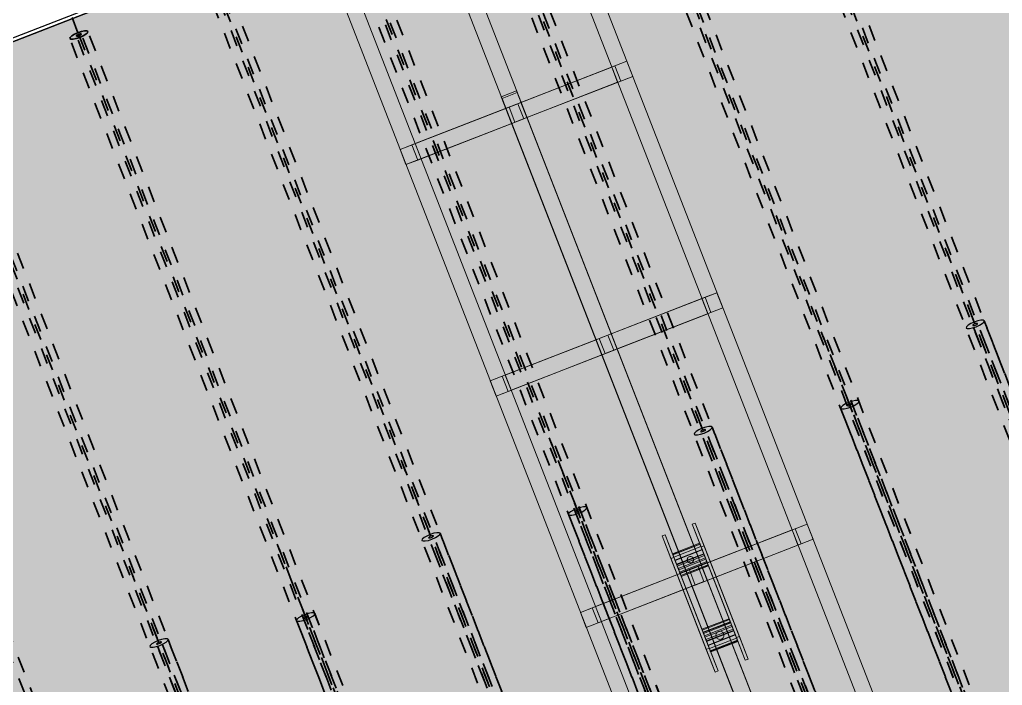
# Model space of a CAD drawing. Header units: metres. Extents: x 2688466 to 2688595, y 1221626 to 1221756.
# Drawn here: x 2688515.52 to 2688521.58, y 1221718.25 to 1221722.35 of the extents above; entities that cross this region are included whole.
import ezdxf

# ---------------------------------------------------------------- set-up
doc = ezdxf.new("R2010")
doc.units = ezdxf.units.M
doc.linetypes.add('AUSGEZOGEN', pattern=[0])
doc.linetypes.add('VERDECKT2_S2', pattern=[0.15, 0.1, -0.05])
for name, color, linetype, lineweight in [('Beton Ansicht', 7, 'AUSGEZOGEN', 35), ('Schnittbeschriftung', 7, 'AUSGEZOGEN', 50), ('Standard', 7, 'AUSGEZOGEN', 13), ('Text Decke', 7, 'AUSGEZOGEN', 25)]:
    doc.layers.add(name, color=color, linetype=linetype, lineweight=lineweight)

# ---------------------------------------------------------------- blocks, each defined once
blk = doc.blocks.new('Kran parametrisch_$F1')
at = {"layer": 'Standard', "color": 1, "linetype": 'AUSGEZOGEN', "lineweight": 18, "transparency": 33554687}
for points in [[(-0.75, -1), (-0.65, -1), (-0.65, 50), (-0.75, 50)], [(-0.65, -1), (-0.75, -1), (-0.75, 50), (-0.65, 50)], [(-0.75, -1), (-0.75, 50), (-0.75, 50), (-0.75, -1)], [(-0.65, 50), (-0.65, -1), (-0.65, -1), (-0.65, 50)], [(-0.05, -1), (0.05, -1), (0.05, 50), (-0.05, 50)], [(0.05, -1), (-0.05, -1), (-0.05, 50), (0.05, 50)], [(-0.05, -1), (-0.05, 50), (-0.05, 50), (-0.05, -1)], [(-0.05, -1), (0.05, -1), (0.05, 50), (-0.05, 50)], [(0.05, -1), (-0.05, -1), (-0.05, 50), (0.05, 50)], [(-0.05, -1), (-0.05, 50), (-0.05, 50), (-0.05, -1)], [(0.05, 50), (0.05, -1), (0.05, -1), (0.05, 50)], [(0.05, 50), (0.05, -1), (0.05, -1), (0.05, 50)], [(0.65, -1), (0.75, -1), (0.75, 50), (0.65, 50)], [(0.75, -1), (0.65, -1), (0.65, 50), (0.75, 50)], [(0.65, -1), (0.65, 50), (0.65, 50), (0.65, -1)], [(0.75, 50), (0.75, -1), (0.75, -1), (0.75, 50)], [(0.05, 33.3333), (-0.05, 33.3333), (-0.05, 33.3214), (0.05, 33.3214)], [(0.05, 0), (-0.05, 0), (-0.05, 33.3333), (0.05, 33.3333)], [(-0.05, 0), (-0.05, -0.0119), (-0.05, 33.3214), (-0.05, 33.3333)], [(-0.05, -0.0119), (0.05, -0.0119), (0.05, 33.3214), (-0.05, 33.3214)], [(0.05, -0.0119), (0.05, 0), (0.05, 33.3333), (0.05, 33.3214)], [(-0.75, 33.1562), (-0.6711, 33.1562), (-0.6711, 33.2562), (-0.75, 33.2562)], [(-0.05, 33.2562), (-0.05, 33.1562), (-0.75, 33.1562), (-0.75, 33.2562)], [(0.0289, 33.2562), (-0.05, 33.2562), (-0.75, 33.2562), (-0.6711, 33.2562)], [(0.0289, 33.1562), (0.0289, 33.2562), (-0.6711, 33.2562), (-0.6711, 33.1562)], [(-0.65, 33.1562), (0.65, 33.1562), (0.65, 33.2562), (-0.65, 33.2562)], [(0.65, 33.1562), (-0.65, 33.1562), (-0.65, 33.2562), (0.65, 33.2562)], [(-0.65, 33.2562), (0.65, 33.2562), (0.65, 33.2562), (-0.65, 33.2562)], [(-0.65, 33.1562), (-0.65, 33.2562), (-0.65, 33.2562), (-0.65, 33.1562)], [(0.0289, 33.1562), (-0.05, 33.1562), (-0.05, 33.2562), (0.0289, 33.2562)], [(0.05, 33.1562), (-0.0289, 33.1562), (-0.0289, 33.2562), (0.05, 33.2562)], [(0.6711, 33.2562), (0.75, 33.2562), (0.05, 33.2562), (-0.0289, 33.2562)], [(0.6711, 33.1562), (0.6711, 33.2562), (-0.0289, 33.2562), (-0.0289, 33.1562)], [(0.75, 33.2562), (0.75, 33.1562), (0.05, 33.1562), (0.05, 33.2562)], [(0.65, 33.2562), (0.65, 33.1562), (0.65, 33.1562), (0.65, 33.2562)], [(0.6711, 33.1562), (0.75, 33.1562), (0.75, 33.2562), (0.6711, 33.2562)], [(-0.05, 33.1562), (0.0289, 33.1562), (-0.6711, 33.1562), (-0.75, 33.1562)], [(0.65, 33.1562), (-0.65, 33.1562), (-0.65, 33.1562), (0.65, 33.1562)], [(0.75, 33.1562), (0.6711, 33.1562), (-0.0289, 33.1562), (0.05, 33.1562)], [(-0.75, 31.625), (-0.6711, 31.625), (-0.6711, 31.725), (-0.75, 31.725)], [(-0.05, 31.725), (-0.05, 31.625), (-0.75, 31.625), (-0.75, 31.725)], [(0.0289, 31.725), (-0.05, 31.725), (-0.75, 31.725), (-0.6711, 31.725)], [(0.0289, 31.625), (0.0289, 31.725), (-0.6711, 31.725), (-0.6711, 31.625)], [(-0.65, 31.625), (0.65, 31.625), (0.65, 31.725), (-0.65, 31.725)], [(0.65, 31.625), (-0.65, 31.625), (-0.65, 31.725), (0.65, 31.725)], [(-0.65, 31.725), (0.65, 31.725), (0.65, 31.725), (-0.65, 31.725)], [(-0.65, 31.625), (-0.65, 31.725), (-0.65, 31.725), (-0.65, 31.625)], [(0.0289, 31.625), (-0.05, 31.625), (-0.05, 31.725), (0.0289, 31.725)], [(0.05, 31.625), (-0.0289, 31.625), (-0.0289, 31.725), (0.05, 31.725)], [(0.6711, 31.725), (0.75, 31.725), (0.05, 31.725), (-0.0289, 31.725)], [(0.6711, 31.625), (0.6711, 31.725), (-0.0289, 31.725), (-0.0289, 31.625)], [(0.75, 31.725), (0.75, 31.625), (0.05, 31.625), (0.05, 31.725)], [(0.65, 31.725), (0.65, 31.625), (0.65, 31.625), (0.65, 31.725)], [(0.6711, 31.625), (0.75, 31.625), (0.75, 31.725), (0.6711, 31.725)], [(-0.05, 31.625), (0.0289, 31.625), (-0.6711, 31.625), (-0.75, 31.625)], [(0.65, 31.625), (-0.65, 31.625), (-0.65, 31.625), (0.65, 31.625)], [(0.75, 31.625), (0.6711, 31.625), (-0.0289, 31.625), (0.05, 31.625)], [(-0.09, 29.55), (-0.11, 29.55), (-0.11, 30.45), (-0.09, 30.45)], [(-0.09, 30.45), (-0.11, 30.45), (-0.11, 30.45), (-0.09, 30.45)], [(-0.09, 30.45), (-0.11, 30.45), (-0.11, 30.3), (-0.09, 30.3)], [(-0.11, 29.55), (-0.11, 29.55), (-0.11, 29.7), (-0.11, 30.3), (-0.11, 30.45), (-0.11, 30.45)], [(-0.09, 29.55), (-0.09, 30.45), (-0.09, 30.45), (-0.09, 30.3), (-0.09, 29.7), (-0.09, 29.55)], [(0.11, 29.55), (0.09, 29.55), (0.09, 30.45), (0.11, 30.45)], [(0.11, 30.45), (0.09, 30.45), (0.09, 30.45), (0.11, 30.45)], [(0.11, 30.45), (0.09, 30.45), (0.09, 30.3), (0.11, 30.3)], [(0.09, 29.55), (0.09, 29.55), (0.09, 29.7), (0.09, 30.3), (0.09, 30.45), (0.09, 30.45)], [(0.11, 29.55), (0.11, 30.45), (0.11, 30.45), (0.11, 30.3), (0.11, 29.7), (0.11, 29.55)], [(-0.09, 30.3), (-0.11, 30.3), (-0.11, 29.7), (-0.09, 29.7)], [(0.09, 30.325), (-0.09, 30.325), (-0.09, 30.3188), (0.09, 30.3188)], [(0.09, 30.3247), (-0.09, 30.3247), (-0.09, 30.325), (0.09, 30.325)], [(-0.09, 30.175), (-0.09, 30.1801), (-0.09, 30.195), (-0.09, 30.2033), (-0.09, 30.2271), (-0.09, 30.2548), (-0.09, 30.2819), (-0.09, 30.303), (-0.09, 30.3188), (-0.09, 30.325), (-0.09, 30.3247), (-0.09, 30.3177), (-0.09, 30.303), (-0.09, 30.2797), (-0.09, 30.2521), (-0.09, 30.2436), (-0.09, 30.2178), (-0.09, 30.197), (-0.09, 30.1812), (-0.09, 30.1751)], [(0.09, 30.3177), (-0.09, 30.3177), (-0.09, 30.3247), (0.09, 30.3247)], [(0.09, 30.3188), (-0.09, 30.3188), (-0.09, 30.303), (0.09, 30.303)], [(0.09, 30.303), (-0.09, 30.303), (-0.09, 30.3177), (0.09, 30.3177)], [(0.09, 30.303), (-0.09, 30.303), (-0.09, 30.2819), (0.09, 30.2819)], [(0.09, 30.2797), (-0.09, 30.2797), (-0.09, 30.303), (0.09, 30.303)], [(0.09, 30.175), (0.09, 30.1751), (0.09, 30.1812), (0.09, 30.197), (0.09, 30.2178), (0.09, 30.2436), (0.09, 30.2521), (0.09, 30.2797), (0.09, 30.303), (0.09, 30.3177), (0.09, 30.3247), (0.09, 30.325), (0.09, 30.3188), (0.09, 30.303), (0.09, 30.2819), (0.09, 30.2548), (0.09, 30.2271), (0.09, 30.2033), (0.09, 30.195), (0.09, 30.1801)], [(0.11, 30.3), (0.09, 30.3), (0.09, 29.7), (0.11, 29.7)], [(0.09, 30.2819), (-0.09, 30.2819), (-0.09, 30.2548), (0.09, 30.2548)], [(0.09, 30.2521), (-0.09, 30.2521), (-0.09, 30.2797), (0.09, 30.2797)], [(0.09, 30.2548), (-0.09, 30.2548), (-0.09, 30.2271), (0.09, 30.2271)], [(0.09, 30.2436), (-0.09, 30.2436), (-0.09, 30.2521), (0.09, 30.2521)], [(0.09, 30.2178), (-0.09, 30.2178), (-0.09, 30.2436), (0.09, 30.2436)], [(0.09, 30.2271), (-0.09, 30.2271), (-0.09, 30.2033), (0.09, 30.2033)], [(0.0035, 30.2697), (0, 30.27), (-0.0035, 30.2697), (-0.0068, 30.2688), (-0.01, 30.2673), (-0.0129, 30.2653), (-0.0153, 30.2629), (-0.0173, 30.26), (-0.0188, 30.2568), (-0.0197, 30.2535), (-0.02, 30.25), (-0.0197, 30.2465), (-0.0188, 30.2432), (-0.0173, 30.24), (-0.0153, 30.2371), (-0.0129, 30.2347), (-0.01, 30.2327), (-0.0068, 30.2312), (-0.0035, 30.2303), (0, 30.23), (0.0035, 30.2303), (0.0068, 30.2312), (0.01, 30.2327), (0.0129, 30.2347), (0.0153, 30.2371), (0.0173, 30.24), (0.0188, 30.2432), (0.0197, 30.2465), (0.02, 30.25), (0.0197, 30.2535), (0.0188, 30.2568), (0.0173, 30.26), (0.0153, 30.2629), (0.0129, 30.2653), (0.01, 30.2673), (0.0068, 30.2688)], [(0, 30.27), (0.0035, 30.2697), (0.0068, 30.2688), (0.01, 30.2673), (0.0129, 30.2653), (0.0153, 30.2629), (0.0173, 30.26), (0.0188, 30.2568), (0.0197, 30.2535), (0.02, 30.25), (0.0197, 30.2465), (0.0188, 30.2432), (0.0173, 30.24), (0.0153, 30.2371), (0.0129, 30.2347), (0.01, 30.2327), (0.0068, 30.2312), (0.0035, 30.2303), (0, 30.23), (-0.0035, 30.2303), (-0.0068, 30.2312), (-0.01, 30.2327), (-0.0129, 30.2347), (-0.0153, 30.2371), (-0.0173, 30.24), (-0.0188, 30.2432), (-0.0197, 30.2465), (-0.02, 30.25), (-0.0197, 30.2535), (-0.0188, 30.2568), (-0.0173, 30.26), (-0.0153, 30.2629), (-0.0129, 30.2653), (-0.01, 30.2673), (-0.0068, 30.2688), (-0.0035, 30.2697)], [(-0.02, 30.25), (-0.0197, 30.2535), (-0.0197, 30.2535), (-0.02, 30.25)], [(-0.0197, 30.2465), (-0.02, 30.25), (-0.02, 30.25), (-0.0197, 30.2465)], [(-0.0197, 30.2535), (-0.0188, 30.2568), (-0.0188, 30.2568), (-0.0197, 30.2535)], [(-0.0188, 30.2432), (-0.0197, 30.2465), (-0.0197, 30.2465), (-0.0188, 30.2432)], [(-0.0188, 30.2568), (-0.0173, 30.26), (-0.0173, 30.26), (-0.0188, 30.2568)], [(-0.0173, 30.24), (-0.0188, 30.2432), (-0.0188, 30.2432), (-0.0173, 30.24)], [(-0.0173, 30.26), (-0.0153, 30.2629), (-0.0153, 30.2629), (-0.0173, 30.26)], [(-0.0153, 30.2371), (-0.0173, 30.24), (-0.0173, 30.24), (-0.0153, 30.2371)], [(-0.0153, 30.2629), (-0.0129, 30.2653), (-0.0129, 30.2653), (-0.0153, 30.2629)], [(-0.0129, 30.2347), (-0.0153, 30.2371), (-0.0153, 30.2371), (-0.0129, 30.2347)], [(-0.0129, 30.2653), (-0.01, 30.2673), (-0.01, 30.2673), (-0.0129, 30.2653)], [(-0.01, 30.2327), (-0.0129, 30.2347), (-0.0129, 30.2347), (-0.01, 30.2327)], [(-0.01, 30.2673), (-0.0068, 30.2688), (-0.0068, 30.2688), (-0.01, 30.2673)], [(-0.0068, 30.2312), (-0.01, 30.2327), (-0.01, 30.2327), (-0.0068, 30.2312)], [(-0.0068, 30.2688), (-0.0035, 30.2697), (-0.0035, 30.2697), (-0.0068, 30.2688)], [(-0.0035, 30.2303), (-0.0068, 30.2312), (-0.0068, 30.2312), (-0.0035, 30.2303)], [(-0.0035, 30.2697), (0, 30.27), (0, 30.27), (-0.0035, 30.2697)], [(0, 30.23), (-0.0035, 30.2303), (-0.0035, 30.2303), (0, 30.23)], [(0, 30.27), (0.0035, 30.2697), (0.0035, 30.2697), (0, 30.27)], [(0.0035, 30.2303), (0, 30.23), (0, 30.23), (0.0035, 30.2303)], [(0.0035, 30.2697), (0.0068, 30.2688), (0.0068, 30.2688), (0.0035, 30.2697)], [(0.0068, 30.2312), (0.0035, 30.2303), (0.0035, 30.2303), (0.0068, 30.2312)], [(0.0068, 30.2688), (0.01, 30.2673), (0.01, 30.2673), (0.0068, 30.2688)], [(0.01, 30.2327), (0.0068, 30.2312), (0.0068, 30.2312), (0.01, 30.2327)], [(0.01, 30.2673), (0.0129, 30.2653), (0.0129, 30.2653), (0.01, 30.2673)], [(0.0129, 30.2347), (0.01, 30.2327), (0.01, 30.2327), (0.0129, 30.2347)], [(0.0129, 30.2653), (0.0153, 30.2629), (0.0153, 30.2629), (0.0129, 30.2653)], [(0.0153, 30.2371), (0.0129, 30.2347), (0.0129, 30.2347), (0.0153, 30.2371)], [(0.0153, 30.2629), (0.0173, 30.26), (0.0173, 30.26), (0.0153, 30.2629)], [(0.0173, 30.24), (0.0153, 30.2371), (0.0153, 30.2371), (0.0173, 30.24)], [(0.0173, 30.26), (0.0188, 30.2568), (0.0188, 30.2568), (0.0173, 30.26)], [(0.0188, 30.2432), (0.0173, 30.24), (0.0173, 30.24), (0.0188, 30.2432)], [(0.0188, 30.2568), (0.0197, 30.2535), (0.0197, 30.2535), (0.0188, 30.2568)], [(0.0197, 30.2465), (0.0188, 30.2432), (0.0188, 30.2432), (0.0197, 30.2465)], [(0.0197, 30.2535), (0.02, 30.25), (0.02, 30.25), (0.0197, 30.2535)], [(0.02, 30.25), (0.0197, 30.2465), (0.0197, 30.2465), (0.02, 30.25)], [(-0.75, 30.0938), (-0.6711, 30.0938), (-0.6711, 30.1938), (-0.75, 30.1938)], [(-0.05, 30.1938), (-0.05, 30.0938), (-0.75, 30.0938), (-0.75, 30.1938)], [(0.0289, 30.1938), (-0.05, 30.1938), (-0.75, 30.1938), (-0.6711, 30.1938)], [(0.0289, 30.0938), (0.0289, 30.1938), (-0.6711, 30.1938), (-0.6711, 30.0938)], [(-0.65, 30.0938), (0.65, 30.0938), (0.65, 30.1938), (-0.65, 30.1938)], [(0.65, 30.0938), (-0.65, 30.0938), (-0.65, 30.1938), (0.65, 30.1938)], [(-0.65, 30.1938), (0.65, 30.1938), (0.65, 30.1938), (-0.65, 30.1938)], [(-0.65, 30.0938), (-0.65, 30.1938), (-0.65, 30.1938), (-0.65, 30.0938)], [(0.09, 30.197), (-0.09, 30.197), (-0.09, 30.2178), (0.09, 30.2178)], [(0.09, 30.2033), (-0.09, 30.2033), (-0.09, 30.195), (0.09, 30.195)], [(0.09, 30.1812), (-0.09, 30.1812), (-0.09, 30.197), (0.09, 30.197)], [(0.09, 30.195), (-0.09, 30.195), (-0.09, 30.1801), (0.09, 30.1801)], [(0.09, 30.1751), (-0.09, 30.1751), (-0.09, 30.1812), (0.09, 30.1812)], [(0.09, 30.1801), (-0.09, 30.1801), (-0.09, 30.175), (0.09, 30.175)], [(0.09, 30.175), (-0.09, 30.175), (-0.09, 30.1751), (0.09, 30.1751)], [(0.0289, 30.0938), (-0.05, 30.0938), (-0.05, 30.1938), (0.0289, 30.1938)], [(0.05, 30.0938), (-0.0289, 30.0938), (-0.0289, 30.1938), (0.05, 30.1938)], [(0.6711, 30.1938), (0.75, 30.1938), (0.05, 30.1938), (-0.0289, 30.1938)], [(0.6711, 30.0938), (0.6711, 30.1938), (-0.0289, 30.1938), (-0.0289, 30.0938)], [(0.75, 30.1938), (0.75, 30.0938), (0.05, 30.0938), (0.05, 30.1938)], [(0.65, 30.1938), (0.65, 30.0938), (0.65, 30.0938), (0.65, 30.1938)], [(0.6711, 30.0938), (0.75, 30.0938), (0.75, 30.1938), (0.6711, 30.1938)], [(-0.05, 30.0938), (0.0289, 30.0938), (-0.6711, 30.0938), (-0.75, 30.0938)], [(0.65, 30.0938), (-0.65, 30.0938), (-0.65, 30.0938), (0.65, 30.0938)], [(0.75, 30.0938), (0.6711, 30.0938), (-0.0289, 30.0938), (0.05, 30.0938)], [(0.09, 29.8199), (-0.09, 29.8199), (-0.09, 29.825), (0.09, 29.825)], [(0.09, 29.825), (-0.09, 29.825), (-0.09, 29.8249), (0.09, 29.8249)], [(-0.09, 29.825), (-0.09, 29.8199), (-0.09, 29.805), (-0.09, 29.7967), (-0.09, 29.7729), (-0.09, 29.7452), (-0.09, 29.7181), (-0.09, 29.697), (-0.09, 29.6812), (-0.09, 29.675), (-0.09, 29.6753), (-0.09, 29.6823), (-0.09, 29.697), (-0.09, 29.7203), (-0.09, 29.7479), (-0.09, 29.7564), (-0.09, 29.7822), (-0.09, 29.803), (-0.09, 29.8188), (-0.09, 29.8249)], [(0.09, 29.8249), (-0.09, 29.8249), (-0.09, 29.8188), (0.09, 29.8188)], [(0.09, 29.805), (-0.09, 29.805), (-0.09, 29.8199), (0.09, 29.8199)], [(0.09, 29.8188), (-0.09, 29.8188), (-0.09, 29.803), (0.09, 29.803)], [(0.09, 29.7967), (-0.09, 29.7967), (-0.09, 29.805), (0.09, 29.805)], [(0.09, 29.803), (-0.09, 29.803), (-0.09, 29.7822), (0.09, 29.7822)], [(0.09, 29.825), (0.09, 29.8249), (0.09, 29.8188), (0.09, 29.803), (0.09, 29.7822), (0.09, 29.7564), (0.09, 29.7479), (0.09, 29.7203), (0.09, 29.697), (0.09, 29.6823), (0.09, 29.6753), (0.09, 29.675), (0.09, 29.6812), (0.09, 29.697), (0.09, 29.7181), (0.09, 29.7452), (0.09, 29.7729), (0.09, 29.7967), (0.09, 29.805), (0.09, 29.8199)], [(0.09, 29.7729), (-0.09, 29.7729), (-0.09, 29.7967), (0.09, 29.7967)], [(0.09, 29.7822), (-0.09, 29.7822), (-0.09, 29.7564), (0.09, 29.7564)], [(0.09, 29.7452), (-0.09, 29.7452), (-0.09, 29.7729), (0.09, 29.7729)], [(0.09, 29.7564), (-0.09, 29.7564), (-0.09, 29.7479), (0.09, 29.7479)], [(0.09, 29.7479), (-0.09, 29.7479), (-0.09, 29.7203), (0.09, 29.7203)], [(0.09, 29.7181), (-0.09, 29.7181), (-0.09, 29.7452), (0.09, 29.7452)], [(0.0043, 29.7746), (0, 29.775), (-0.0043, 29.7746), (-0.0086, 29.7735), (-0.0125, 29.7717), (-0.0161, 29.7692), (-0.0192, 29.7661), (-0.0217, 29.7625), (-0.0235, 29.7586), (-0.0246, 29.7543), (-0.025, 29.75), (-0.0246, 29.7457), (-0.0235, 29.7414), (-0.0217, 29.7375), (-0.0192, 29.7339), (-0.0161, 29.7308), (-0.0125, 29.7283), (-0.0086, 29.7265), (-0.0043, 29.7254), (0, 29.725), (0.0043, 29.7254), (0.0086, 29.7265), (0.0125, 29.7283), (0.0161, 29.7308), (0.0192, 29.7339), (0.0217, 29.7375), (0.0235, 29.7414), (0.0246, 29.7457), (0.025, 29.75), (0.0246, 29.7543), (0.0235, 29.7586), (0.0217, 29.7625), (0.0192, 29.7661), (0.0161, 29.7692), (0.0125, 29.7717), (0.0086, 29.7735)], [(0, 29.775), (0.0043, 29.7746), (0.0086, 29.7735), (0.0125, 29.7717), (0.0161, 29.7692), (0.0192, 29.7661), (0.0217, 29.7625), (0.0235, 29.7586), (0.0246, 29.7543), (0.025, 29.75), (0.0246, 29.7457), (0.0235, 29.7414), (0.0217, 29.7375), (0.0192, 29.7339), (0.0161, 29.7308), (0.0125, 29.7283), (0.0086, 29.7265), (0.0043, 29.7254), (0, 29.725), (-0.0043, 29.7254), (-0.0086, 29.7265), (-0.0125, 29.7283), (-0.0161, 29.7308), (-0.0192, 29.7339), (-0.0217, 29.7375), (-0.0235, 29.7414), (-0.0246, 29.7457), (-0.025, 29.75), (-0.0246, 29.7543), (-0.0235, 29.7586), (-0.0217, 29.7625), (-0.0192, 29.7661), (-0.0161, 29.7692), (-0.0125, 29.7717), (-0.0086, 29.7735), (-0.0043, 29.7746)], [(-0.025, 29.75), (-0.0246, 29.7543), (-0.0246, 29.7543), (-0.025, 29.75)], [(-0.0246, 29.7457), (-0.025, 29.75), (-0.025, 29.75), (-0.0246, 29.7457)], [(-0.0246, 29.7543), (-0.0235, 29.7586), (-0.0235, 29.7586), (-0.0246, 29.7543)], [(-0.0235, 29.7414), (-0.0246, 29.7457), (-0.0246, 29.7457), (-0.0235, 29.7414)], [(-0.0235, 29.7586), (-0.0217, 29.7625), (-0.0217, 29.7625), (-0.0235, 29.7586)], [(-0.0217, 29.7375), (-0.0235, 29.7414), (-0.0235, 29.7414), (-0.0217, 29.7375)], [(-0.0217, 29.7625), (-0.0192, 29.7661), (-0.0192, 29.7661), (-0.0217, 29.7625)], [(-0.0192, 29.7661), (-0.0161, 29.7692), (-0.0161, 29.7692), (-0.0192, 29.7661)], [(-0.0161, 29.7692), (-0.0125, 29.7717), (-0.0125, 29.7717), (-0.0161, 29.7692)], [(-0.0125, 29.7717), (-0.0086, 29.7735), (-0.0086, 29.7735), (-0.0125, 29.7717)], [(-0.0086, 29.7735), (-0.0043, 29.7746), (-0.0043, 29.7746), (-0.0086, 29.7735)], [(-0.0043, 29.7746), (0, 29.775), (0, 29.775), (-0.0043, 29.7746)], [(0, 29.775), (0.0043, 29.7746), (0.0043, 29.7746), (0, 29.775)], [(0.0043, 29.7746), (0.0086, 29.7735), (0.0086, 29.7735), (0.0043, 29.7746)], [(0.0086, 29.7735), (0.0125, 29.7717), (0.0125, 29.7717), (0.0086, 29.7735)], [(0.0125, 29.7717), (0.0161, 29.7692), (0.0161, 29.7692), (0.0125, 29.7717)], [(0.0161, 29.7692), (0.0192, 29.7661), (0.0192, 29.7661), (0.0161, 29.7692)], [(0.0192, 29.7661), (0.0217, 29.7625), (0.0217, 29.7625), (0.0192, 29.7661)], [(0.0217, 29.7625), (0.0235, 29.7586), (0.0235, 29.7586), (0.0217, 29.7625)], [(0.0235, 29.7414), (0.0217, 29.7375), (0.0217, 29.7375), (0.0235, 29.7414)], [(0.0235, 29.7586), (0.0246, 29.7543), (0.0246, 29.7543), (0.0235, 29.7586)], [(0.0246, 29.7457), (0.0235, 29.7414), (0.0235, 29.7414), (0.0246, 29.7457)], [(0.0246, 29.7543), (0.025, 29.75), (0.025, 29.75), (0.0246, 29.7543)], [(0.025, 29.75), (0.0246, 29.7457), (0.0246, 29.7457), (0.025, 29.75)], [(-0.09, 29.7), (-0.11, 29.7), (-0.11, 29.55), (-0.09, 29.55)], [(0.09, 29.7203), (-0.09, 29.7203), (-0.09, 29.697), (0.09, 29.697)], [(0.09, 29.697), (-0.09, 29.697), (-0.09, 29.7181), (0.09, 29.7181)], [(0.09, 29.6812), (-0.09, 29.6812), (-0.09, 29.697), (0.09, 29.697)], [(0.09, 29.697), (-0.09, 29.697), (-0.09, 29.6823), (0.09, 29.6823)], [(0.09, 29.6823), (-0.09, 29.6823), (-0.09, 29.6753), (0.09, 29.6753)], [(0.09, 29.675), (-0.09, 29.675), (-0.09, 29.6812), (0.09, 29.6812)], [(-0.0192, 29.7339), (-0.0217, 29.7375), (-0.0217, 29.7375), (-0.0192, 29.7339)], [(-0.0161, 29.7308), (-0.0192, 29.7339), (-0.0192, 29.7339), (-0.0161, 29.7308)], [(-0.0125, 29.7283), (-0.0161, 29.7308), (-0.0161, 29.7308), (-0.0125, 29.7283)], [(-0.0086, 29.7265), (-0.0125, 29.7283), (-0.0125, 29.7283), (-0.0086, 29.7265)], [(-0.0043, 29.7254), (-0.0086, 29.7265), (-0.0086, 29.7265), (-0.0043, 29.7254)], [(0, 29.725), (-0.0043, 29.7254), (-0.0043, 29.7254), (0, 29.725)], [(0.0043, 29.7254), (0, 29.725), (0, 29.725), (0.0043, 29.7254)], [(0.0086, 29.7265), (0.0043, 29.7254), (0.0043, 29.7254), (0.0086, 29.7265)], [(0.0125, 29.7283), (0.0086, 29.7265), (0.0086, 29.7265), (0.0125, 29.7283)], [(0.0161, 29.7308), (0.0125, 29.7283), (0.0125, 29.7283), (0.0161, 29.7308)], [(0.0192, 29.7339), (0.0161, 29.7308), (0.0161, 29.7308), (0.0192, 29.7339)], [(0.0217, 29.7375), (0.0192, 29.7339), (0.0192, 29.7339), (0.0217, 29.7375)], [(0.11, 29.7), (0.09, 29.7), (0.09, 29.55), (0.11, 29.55)], [(0.09, 29.6753), (-0.09, 29.6753), (-0.09, 29.675), (0.09, 29.675)], [(-0.09, 29.55), (-0.11, 29.55), (-0.11, 29.55), (-0.09, 29.55)], [(0.11, 29.55), (0.09, 29.55), (0.09, 29.55), (0.11, 29.55)]]:
    blk.add_lwpolyline(points, close=True, dxfattribs=at)

msp = doc.modelspace()

# ---------------------------------------------------------------- hatches: boundary and pattern name
at = {"layer": 'Standard', "linetype": 'AUSGEZOGEN', "lineweight": 25, "transparency": 33554687}
h = msp.add_hatch(dxfattribs=at)
h.set_pattern_fill('MUSTER', scale=0.75, angle=201.28, style=0, pattern_type=2)
h.set_pattern_definition([(201.28, (2688527.19066, 1221729.2129), (-0.42667, -0.971058), [0.75, -0.75]), (291.28, (2688527.19066, 1221729.2129), (0.971058, -0.42667), [0.75, -0.75])])
h.paths.add_polyline_path([(2688510.7203, 1221720.3619), (2688523.0204, 1221725.1523), (2688523.5893, 1221726.447), (2688510.3574, 1221721.2937)], flags=0)
at = {"layer": 'Standard', "linetype": 'AUSGEZOGEN', "lineweight": 13, "transparency": 33554559}
h = msp.add_hatch(color=7, dxfattribs=at)
h.set_gradient(color1=(199, 199, 199), color2=(199, 199, 199), one_color=1)
h.paths.add_polyline_path([(2688524.0481, 1221722.5136), (2688523.0204, 1221725.1523), (2688510.7203, 1221720.3619), (2688513.256, 1221713.851), (2688516.9486, 1221715.2891), (2688517.1695, 1221714.7219), (2688524.6588, 1221717.6386), (2688522.9298, 1221722.0782)], flags=0)

# ---------------------------------------------------------------- linework, layer by layer
at = {"layer": 'Beton Ansicht', "linetype": 'VERDECKT2_S2', "lineweight": 35, "transparency": 33554687}
for p, q in [((2688522.0586, 1221718.6374), (2688519.9553, 1221724.0378)), ((2688522.0996, 1221718.6533), (2688519.9963, 1221724.0538)), ((2688522.8576, 1221716.751), (2688520.0056, 1221724.074)), ((2688522.1294, 1221718.6649), (2688520.0262, 1221724.0654)), ((2688522.1704, 1221718.6809), (2688520.0672, 1221724.0814)), ((2688522.0725, 1221716.2432), (2688519.2234, 1221723.5588)), ((2688522.105, 1221716.204), (2688519.2327, 1221723.5791)), ((2688522.0576, 1221716.3698), (2688519.2532, 1221723.5704)), ((2688522.0986, 1221716.3858), (2688519.2942, 1221723.5864)), ((2688521.9867, 1221716.3422), (2688519.1824, 1221723.5428)), ((2688520.3818, 1221717.9827), (2688518.2786, 1221723.3832)), ((2688520.4228, 1221717.9987), (2688518.3196, 1221723.3991)), ((2688521.1809, 1221716.0963), (2688518.3289, 1221723.4194)), ((2688520.4527, 1221718.0103), (2688518.3494, 1221723.4107)), ((2688520.4937, 1221718.0263), (2688518.3904, 1221723.4267)), ((2688520.31, 1221715.6876), (2688517.5057, 1221722.8882)), ((2688520.351, 1221715.7035), (2688517.5467, 1221722.9041)), ((2688520.4282, 1221715.5494), (2688517.556, 1221722.9244)), ((2688520.3808, 1221715.7152), (2688517.5765, 1221722.9158)), ((2688520.4218, 1221715.7311), (2688517.6175, 1221722.9317)), ((2688519.5042, 1221715.4417), (2688516.6521, 1221722.7648)), ((2688518.8169, 1221717.3716), (2688516.7137, 1221722.7721)), ((2688515.8792, 1221722.2698), (2688515.7096, 1221722.7053)), ((2688518.7051, 1221717.3281), (2688516.6019, 1221722.7285)), ((2688518.7461, 1221717.344), (2688516.6429, 1221722.7445)), ((2688518.7759, 1221717.3557), (2688516.6727, 1221722.7561)), ((2688515.9204, 1221722.2809), (2688515.9011, 1221722.277)), ((2688515.9344, 1221722.281), (2688515.9204, 1221722.2809)), ((2688515.9408, 1221722.2771), (2688515.9344, 1221722.281)), ((2688515.8311, 1221722.2407), (2688515.829, 1221722.2335)), ((2688515.829, 1221722.2335), (2688515.8354, 1221722.2296)), ((2688518.6333, 1221715.0329), (2688515.829, 1221722.2335)), ((2688515.8413, 1221722.2501), (2688515.8311, 1221722.2407)), ((2688515.8354, 1221722.2296), (2688515.8493, 1221722.2297)), ((2688515.8583, 1221722.2603), (2688515.8413, 1221722.2501)), ((2688515.8493, 1221722.2297), (2688515.8687, 1221722.2336)), ((2688515.8792, 1221722.2698), (2688515.8583, 1221722.2603)), ((2688515.8687, 1221722.2336), (2688515.8905, 1221722.2408)), ((2688515.8705, 1221722.2514), (2688515.87, 1221722.2495)), ((2688515.87, 1221722.2495), (2688515.8717, 1221722.2485)), ((2688518.6743, 1221715.0489), (2688515.87, 1221722.2495)), ((2688515.8733, 1221722.2539), (2688515.8705, 1221722.2514)), ((2688515.8717, 1221722.2485), (2688515.8754, 1221722.2485)), ((2688515.8778, 1221722.2566), (2688515.8733, 1221722.2539)), ((2688515.8754, 1221722.2485), (2688515.8805, 1221722.2495)), ((2688515.8834, 1221722.2592), (2688515.8778, 1221722.2566)), ((2688515.9011, 1221722.277), (2688515.8792, 1221722.2698)), ((2688518.7515, 1221714.8947), (2688515.8792, 1221722.2698)), ((2688515.8805, 1221722.2495), (2688515.8864, 1221722.2514)), ((2688515.8892, 1221722.2611), (2688515.8834, 1221722.2592)), ((2688515.8864, 1221722.2514), (2688515.892, 1221722.254)), ((2688515.8943, 1221722.2621), (2688515.8892, 1221722.2611)), ((2688515.8905, 1221722.2408), (2688515.9115, 1221722.2503)), ((2688515.892, 1221722.254), (2688515.8965, 1221722.2567)), ((2688515.8981, 1221722.2621), (2688515.8943, 1221722.2621)), ((2688515.8965, 1221722.2567), (2688515.8992, 1221722.2592)), ((2688515.8998, 1221722.2611), (2688515.8981, 1221722.2621)), ((2688515.8992, 1221722.2592), (2688515.8998, 1221722.2611)), ((2688518.7041, 1221715.0605), (2688515.8998, 1221722.2611)), ((2688515.9115, 1221722.2503), (2688515.9284, 1221722.2605)), ((2688515.9284, 1221722.2605), (2688515.9387, 1221722.2699)), ((2688515.9387, 1221722.2699), (2688515.9408, 1221722.2771)), ((2688518.7451, 1221715.0765), (2688515.9408, 1221722.2771)), ((2688516.854, 1221714.9723), (2688514.0497, 1221722.1729)), ((2688516.8578, 1221714.8414), (2688514.0087, 1221722.1569)), ((2688517.8274, 1221714.7871), (2688514.9754, 1221722.1101)), ((2688517.0992, 1221716.701), (2688514.9959, 1221722.1015)), ((2688517.1402, 1221716.717), (2688515.0369, 1221722.1174)), ((2688517.0284, 1221716.6734), (2688514.9251, 1221722.0739)), ((2688517.0694, 1221716.6894), (2688514.9661, 1221722.0899)), ((2688523.5747, 1221714.9107), (2688521.2338, 1221720.9211)), ((2688523.5422, 1221714.9499), (2688521.3942, 1221720.4653)), ((2688523.5273, 1221715.0765), (2688521.424, 1221720.4769)), ((2688522.8614, 1221716.9076), (2688521.465, 1221720.4929)), ((2688522.8018, 1221714.4157), (2688520.4609, 1221720.4262)), ((2688521.8979, 1221714.256), (2688519.5571, 1221720.2665)), ((2688522.7544, 1221714.5815), (2688520.6511, 1221719.9819)), ((2688522.0988, 1221716.3859), (2688520.6921, 1221719.9979)), ((2688522.0237, 1221716.2482), (2688520.5803, 1221719.9543)), ((2688522.7245, 1221714.5699), (2688520.6213, 1221719.9703)), ((2688521.8207, 1221714.4102), (2688519.7175, 1221719.8107)), ((2688521.8505, 1221714.4218), (2688519.7473, 1221719.8223)), ((2688521.1846, 1221716.2529), (2688519.7883, 1221719.8382)), ((2688521.125, 1221713.7611), (2688518.7842, 1221719.7715)), ((2688520.2212, 1221713.6014), (2688517.8804, 1221719.6119)), ((2688521.0478, 1221713.9152), (2688518.9446, 1221719.3157)), ((2688521.0776, 1221713.9268), (2688518.9744, 1221719.3273)), ((2688520.4221, 1221715.7312), (2688519.0154, 1221719.3432)), ((2688520.3469, 1221715.5936), (2688518.9036, 1221719.2997)), ((2688520.144, 1221713.7556), (2688518.0407, 1221719.156)), ((2688520.1738, 1221713.7672), (2688518.0706, 1221719.1676)), ((2688519.5079, 1221715.5983), (2688518.1116, 1221719.1836)), ((2688519.4483, 1221713.1064), (2688517.1075, 1221719.1169)), ((2688518.5444, 1221712.9468), (2688516.2036, 1221718.9572)), ((2688519.3711, 1221713.2606), (2688517.2678, 1221718.661)), ((2688519.4009, 1221713.2722), (2688517.2976, 1221718.6726)), ((2688518.7454, 1221715.0766), (2688517.3386, 1221718.6886)), ((2688518.6702, 1221714.939), (2688517.2268, 1221718.6451)), ((2688517.8311, 1221714.9436), (2688516.4348, 1221718.529)), ((2688518.512, 1221712.986), (2688516.364, 1221718.5014)), ((2688518.5418, 1221712.9976), (2688516.3938, 1221718.513))]:
    msp.add_line(p, q, dxfattribs=at)
at = {"layer": 'Beton Ansicht', "linetype": 'VERDECKT2_S2', "lineweight": 25, "transparency": 33554687}
for p, q in [((2688521.3656, 1221720.4659), (2688521.3553, 1221720.4565)), ((2688521.3825, 1221720.4761), (2688521.3656, 1221720.4659)), ((2688521.4035, 1221720.4856), (2688521.3825, 1221720.4761)), ((2688521.3948, 1221720.4672), (2688521.3942, 1221720.4653)), ((2688521.3942, 1221720.4653), (2688521.3959, 1221720.4643)), ((2688521.3975, 1221720.4697), (2688521.3948, 1221720.4672)), ((2688521.3959, 1221720.4643), (2688521.3996, 1221720.4643)), ((2688521.402, 1221720.4725), (2688521.3975, 1221720.4697)), ((2688521.3996, 1221720.4643), (2688521.4048, 1221720.4653)), ((2688521.4076, 1221720.475), (2688521.402, 1221720.4725)), ((2688521.4253, 1221720.4928), (2688521.4035, 1221720.4856)), ((2688521.4048, 1221720.4653), (2688521.4106, 1221720.4672)), ((2688521.4134, 1221720.4769), (2688521.4076, 1221720.475)), ((2688521.4106, 1221720.4672), (2688521.4162, 1221720.4698)), ((2688521.4186, 1221720.4779), (2688521.4134, 1221720.4769)), ((2688521.4148, 1221720.4566), (2688521.4357, 1221720.4661)), ((2688521.4162, 1221720.4698), (2688521.4207, 1221720.4725)), ((2688521.4223, 1221720.4779), (2688521.4186, 1221720.4779)), ((2688521.4207, 1221720.4725), (2688521.4235, 1221720.475)), ((2688521.424, 1221720.4769), (2688521.4223, 1221720.4779)), ((2688521.4235, 1221720.475), (2688521.424, 1221720.4769)), ((2688521.4447, 1221720.4967), (2688521.4253, 1221720.4928)), ((2688521.4357, 1221720.4661), (2688521.4526, 1221720.4763)), ((2688521.4586, 1221720.4968), (2688521.4447, 1221720.4967)), ((2688521.4526, 1221720.4763), (2688521.4629, 1221720.4857)), ((2688521.4646, 1221720.4931), (2688521.4586, 1221720.4968)), ((2688521.4629, 1221720.4857), (2688521.465, 1221720.4929)), ((2688521.3552, 1221720.4561), (2688521.3532, 1221720.4493)), ((2688521.3532, 1221720.4493), (2688521.3596, 1221720.4455)), ((2688522.059, 1221718.6371), (2688521.3532, 1221720.4493)), ((2688521.3553, 1221720.4565), (2688521.3552, 1221720.4561)), ((2688521.3596, 1221720.4455), (2688521.3736, 1221720.4455)), ((2688521.3736, 1221720.4455), (2688521.3929, 1221720.4494)), ((2688521.3929, 1221720.4494), (2688521.4148, 1221720.4566)), ((2688520.6093, 1221719.981), (2688520.5927, 1221719.9709)), ((2688520.6096, 1221719.9812), (2688520.6093, 1221719.981)), ((2688520.6306, 1221719.9906), (2688520.6096, 1221719.9812)), ((2688520.6347, 1221719.98), (2688520.6291, 1221719.9775)), ((2688520.6521, 1221719.9977), (2688520.6306, 1221719.9906)), ((2688520.6405, 1221719.9819), (2688520.6347, 1221719.98)), ((2688520.6457, 1221719.9829), (2688520.6405, 1221719.9819)), ((2688520.6494, 1221719.983), (2688520.6457, 1221719.9829)), ((2688520.6478, 1221719.9775), (2688520.6506, 1221719.98)), ((2688520.6511, 1221719.9819), (2688520.6494, 1221719.983)), ((2688520.6506, 1221719.98), (2688520.6511, 1221719.9819)), ((2688520.6524, 1221719.9978), (2688520.6521, 1221719.9977)), ((2688520.6715, 1221720.0017), (2688520.6524, 1221719.9978)), ((2688520.6628, 1221719.9711), (2688520.6797, 1221719.9813)), ((2688520.6718, 1221720.0017), (2688520.6715, 1221720.0017)), ((2688520.6854, 1221720.0018), (2688520.6718, 1221720.0017)), ((2688520.6797, 1221719.9813), (2688520.69, 1221719.9907)), ((2688520.6857, 1221720.0018), (2688520.6854, 1221720.0018)), ((2688520.6917, 1221719.9981), (2688520.6857, 1221720.0018)), ((2688520.69, 1221719.9907), (2688520.6921, 1221719.9979)), ((2688520.5824, 1221719.9615), (2688520.5803, 1221719.9543)), ((2688520.5803, 1221719.9543), (2688520.5867, 1221719.9505)), ((2688520.5927, 1221719.9709), (2688520.5824, 1221719.9615)), ((2688520.5867, 1221719.9505), (2688520.6007, 1221719.9505)), ((2688520.6007, 1221719.9505), (2688520.62, 1221719.9544)), ((2688520.62, 1221719.9544), (2688520.6418, 1221719.9616)), ((2688520.6219, 1221719.9722), (2688520.6213, 1221719.9703)), ((2688520.6213, 1221719.9703), (2688520.623, 1221719.9693)), ((2688520.6246, 1221719.9747), (2688520.6219, 1221719.9722)), ((2688520.623, 1221719.9693), (2688520.6267, 1221719.9693)), ((2688520.6291, 1221719.9775), (2688520.6246, 1221719.9747)), ((2688520.6267, 1221719.9693), (2688520.6319, 1221719.9703)), ((2688520.6319, 1221719.9703), (2688520.6377, 1221719.9723)), ((2688520.6377, 1221719.9723), (2688520.6433, 1221719.9748)), ((2688520.6418, 1221719.9616), (2688520.6628, 1221719.9711)), ((2688520.6433, 1221719.9748), (2688520.6478, 1221719.9775)), ((2688519.6784, 1221719.8014), (2688519.6765, 1221719.7947)), ((2688519.6786, 1221719.8019), (2688519.6784, 1221719.8014)), ((2688519.6889, 1221719.8113), (2688519.6786, 1221719.8019)), ((2688519.7058, 1221719.8215), (2688519.6889, 1221719.8113)), ((2688519.7267, 1221719.8309), (2688519.7058, 1221719.8215)), ((2688519.7162, 1221719.7948), (2688519.738, 1221719.802)), ((2688519.718, 1221719.8126), (2688519.7175, 1221719.8107)), ((2688519.7175, 1221719.8107), (2688519.7192, 1221719.8096)), ((2688519.7208, 1221719.8151), (2688519.718, 1221719.8126)), ((2688519.7192, 1221719.8096), (2688519.7229, 1221719.8096)), ((2688519.7253, 1221719.8178), (2688519.7208, 1221719.8151)), ((2688519.7229, 1221719.8096), (2688519.7281, 1221719.8107)), ((2688519.7309, 1221719.8203), (2688519.7253, 1221719.8178)), ((2688519.7486, 1221719.8382), (2688519.7267, 1221719.8309)), ((2688519.7281, 1221719.8107), (2688519.7339, 1221719.8126)), ((2688519.7367, 1221719.8223), (2688519.7309, 1221719.8203)), ((2688519.7339, 1221719.8126), (2688519.7395, 1221719.8151)), ((2688519.7419, 1221719.8233), (2688519.7367, 1221719.8223)), ((2688519.738, 1221719.802), (2688519.759, 1221719.8114)), ((2688519.7395, 1221719.8151), (2688519.744, 1221719.8178)), ((2688519.7456, 1221719.8233), (2688519.7419, 1221719.8233)), ((2688519.744, 1221719.8178), (2688519.7467, 1221719.8204)), ((2688519.7473, 1221719.8223), (2688519.7456, 1221719.8233)), ((2688519.7467, 1221719.8204), (2688519.7473, 1221719.8223)), ((2688519.7679, 1221719.8421), (2688519.7486, 1221719.8382)), ((2688519.759, 1221719.8114), (2688519.7759, 1221719.8216)), ((2688519.7819, 1221719.8421), (2688519.7679, 1221719.8421)), ((2688519.7759, 1221719.8216), (2688519.7862, 1221719.831)), ((2688519.7879, 1221719.8385), (2688519.7819, 1221719.8421)), ((2688519.7862, 1221719.831), (2688519.7883, 1221719.8382)), ((2688519.6765, 1221719.7947), (2688519.6829, 1221719.7908)), ((2688520.3823, 1221717.9825), (2688519.6765, 1221719.7947)), ((2688519.6829, 1221719.7908), (2688519.6968, 1221719.7908)), ((2688519.6968, 1221719.7908), (2688519.7162, 1221719.7948)), ((2688518.9157, 1221719.3161), (2688518.9057, 1221719.3069)), ((2688518.916, 1221719.3163), (2688518.9157, 1221719.3161)), ((2688518.9329, 1221719.3265), (2688518.916, 1221719.3163)), ((2688518.9538, 1221719.3359), (2688518.9329, 1221719.3265)), ((2688518.9451, 1221719.3176), (2688518.9446, 1221719.3157)), ((2688518.9446, 1221719.3157), (2688518.9463, 1221719.3146)), ((2688518.9479, 1221719.3201), (2688518.9451, 1221719.3176)), ((2688518.9463, 1221719.3146), (2688518.95, 1221719.3146)), ((2688518.9524, 1221719.3228), (2688518.9479, 1221719.3201)), ((2688518.95, 1221719.3146), (2688518.9552, 1221719.3157)), ((2688518.958, 1221719.3253), (2688518.9524, 1221719.3228)), ((2688518.9757, 1221719.3432), (2688518.9538, 1221719.3359)), ((2688518.9552, 1221719.3157), (2688518.961, 1221719.3176)), ((2688518.9638, 1221719.3273), (2688518.958, 1221719.3253)), ((2688518.961, 1221719.3176), (2688518.9666, 1221719.3201)), ((2688518.969, 1221719.3283), (2688518.9638, 1221719.3273)), ((2688518.9651, 1221719.307), (2688518.9861, 1221719.3164)), ((2688518.9666, 1221719.3201), (2688518.9711, 1221719.3229)), ((2688518.9727, 1221719.3283), (2688518.969, 1221719.3283)), ((2688518.9711, 1221719.3229), (2688518.9738, 1221719.3254)), ((2688518.9744, 1221719.3273), (2688518.9727, 1221719.3283)), ((2688518.9738, 1221719.3254), (2688518.9744, 1221719.3273)), ((2688518.995, 1221719.3471), (2688518.9757, 1221719.3432)), ((2688518.9861, 1221719.3164), (2688519.003, 1221719.3266)), ((2688519.009, 1221719.3471), (2688518.995, 1221719.3471)), ((2688519.003, 1221719.3266), (2688519.0133, 1221719.3361)), ((2688519.015, 1221719.3435), (2688519.009, 1221719.3471)), ((2688519.0133, 1221719.3361), (2688519.0154, 1221719.3432)), ((2688518.9057, 1221719.3069), (2688518.9036, 1221719.2997)), ((2688518.9036, 1221719.2997), (2688518.91, 1221719.2958)), ((2688518.91, 1221719.2958), (2688518.9239, 1221719.2958)), ((2688518.9239, 1221719.2958), (2688518.9433, 1221719.2998)), ((2688518.9433, 1221719.2998), (2688518.9651, 1221719.307)), ((2688518.0018, 1221719.1472), (2688517.9997, 1221719.1401)), ((2688517.9997, 1221719.1401), (2688518.0061, 1221719.1362)), ((2688518.7055, 1221717.3278), (2688517.9997, 1221719.1401)), ((2688518.0121, 1221719.1567), (2688518.0018, 1221719.1472)), ((2688518.0061, 1221719.1362), (2688518.0201, 1221719.1362)), ((2688518.0288, 1221719.1667), (2688518.0121, 1221719.1567)), ((2688518.0201, 1221719.1362), (2688518.0395, 1221719.1401)), ((2688518.029, 1221719.1669), (2688518.0288, 1221719.1667)), ((2688518.05, 1221719.1763), (2688518.029, 1221719.1669)), ((2688518.0395, 1221719.1401), (2688518.0613, 1221719.1474)), ((2688518.0413, 1221719.1579), (2688518.0407, 1221719.156)), ((2688518.0407, 1221719.156), (2688518.0424, 1221719.155)), ((2688518.044, 1221719.1605), (2688518.0413, 1221719.1579)), ((2688518.0424, 1221719.155), (2688518.0462, 1221719.155)), ((2688518.0486, 1221719.1632), (2688518.044, 1221719.1605)), ((2688518.0462, 1221719.155), (2688518.0513, 1221719.156)), ((2688518.0541, 1221719.1657), (2688518.0486, 1221719.1632)), ((2688518.0718, 1221719.1835), (2688518.05, 1221719.1763)), ((2688518.0513, 1221719.156), (2688518.0571, 1221719.158)), ((2688518.06, 1221719.1676), (2688518.0541, 1221719.1657)), ((2688518.0571, 1221719.158), (2688518.0627, 1221719.1605)), ((2688518.0651, 1221719.1687), (2688518.06, 1221719.1676)), ((2688518.0613, 1221719.1474), (2688518.0822, 1221719.1568)), ((2688518.0627, 1221719.1605), (2688518.0672, 1221719.1632)), ((2688518.0688, 1221719.1687), (2688518.0651, 1221719.1687)), ((2688518.0672, 1221719.1632), (2688518.07, 1221719.1657)), ((2688518.0706, 1221719.1676), (2688518.0688, 1221719.1687)), ((2688518.07, 1221719.1657), (2688518.0706, 1221719.1676)), ((2688518.0909, 1221719.1874), (2688518.0718, 1221719.1835)), ((2688518.0822, 1221719.1568), (2688518.0992, 1221719.167)), ((2688518.0912, 1221719.1875), (2688518.0909, 1221719.1874)), ((2688518.1051, 1221719.1875), (2688518.0912, 1221719.1875)), ((2688518.0992, 1221719.167), (2688518.1095, 1221719.1764)), ((2688518.1111, 1221719.1839), (2688518.1051, 1221719.1875)), ((2688518.1095, 1221719.1764), (2688518.1116, 1221719.1836)), ((2688517.2288, 1221718.6518), (2688517.2268, 1221718.6451)), ((2688517.2289, 1221718.6523), (2688517.2288, 1221718.6518)), ((2688517.2392, 1221718.6617), (2688517.2289, 1221718.6523)), ((2688517.2561, 1221718.6719), (2688517.2392, 1221718.6617)), ((2688517.2771, 1221718.6813), (2688517.2561, 1221718.6719)), ((2688517.2666, 1221718.6451), (2688517.2884, 1221718.6524)), ((2688517.2684, 1221718.6629), (2688517.2678, 1221718.661)), ((2688517.2678, 1221718.661), (2688517.2695, 1221718.66)), ((2688517.2711, 1221718.6655), (2688517.2684, 1221718.6629)), ((2688517.2695, 1221718.66), (2688517.2733, 1221718.66)), ((2688517.2756, 1221718.6682), (2688517.2711, 1221718.6655)), ((2688517.2733, 1221718.66), (2688517.2784, 1221718.661)), ((2688517.2812, 1221718.6707), (2688517.2756, 1221718.6682)), ((2688517.2989, 1221718.6885), (2688517.2771, 1221718.6813)), ((2688517.2784, 1221718.661), (2688517.2842, 1221718.663)), ((2688517.2871, 1221718.6726), (2688517.2812, 1221718.6707)), ((2688517.2842, 1221718.663), (2688517.2898, 1221718.6655)), ((2688517.2922, 1221718.6737), (2688517.2871, 1221718.6726)), ((2688517.2884, 1221718.6524), (2688517.3093, 1221718.6618)), ((2688517.2898, 1221718.6655), (2688517.2943, 1221718.6682)), ((2688517.2959, 1221718.6737), (2688517.2922, 1221718.6737)), ((2688517.2943, 1221718.6682), (2688517.2971, 1221718.6707)), ((2688517.2976, 1221718.6726), (2688517.2959, 1221718.6737)), ((2688517.2971, 1221718.6707), (2688517.2976, 1221718.6726)), ((2688517.3183, 1221718.6925), (2688517.2989, 1221718.6885)), ((2688517.3093, 1221718.6618), (2688517.3263, 1221718.672)), ((2688517.3322, 1221718.6925), (2688517.3183, 1221718.6925)), ((2688517.3263, 1221718.672), (2688517.3366, 1221718.6814)), ((2688517.3382, 1221718.6889), (2688517.3322, 1221718.6925)), ((2688517.3366, 1221718.6814), (2688517.3386, 1221718.6886)), ((2688517.2268, 1221718.6451), (2688517.2332, 1221718.6412)), ((2688517.2332, 1221718.6412), (2688517.2472, 1221718.6412)), ((2688517.2472, 1221718.6412), (2688517.2666, 1221718.6451)), ((2688516.3948, 1221718.5288), (2688516.3733, 1221718.5217)), ((2688516.3951, 1221718.5289), (2688516.3948, 1221718.5288)), ((2688516.4145, 1221718.5328), (2688516.3951, 1221718.5289)), ((2688516.4281, 1221718.5328), (2688516.4145, 1221718.5328)), ((2688516.4284, 1221718.5328), (2688516.4281, 1221718.5328)), ((2688516.4344, 1221718.5292), (2688516.4284, 1221718.5328)), ((2688516.4327, 1221718.5218), (2688516.4348, 1221718.529)), ((2688516.3251, 1221718.4926), (2688516.323, 1221718.4854)), ((2688516.323, 1221718.4854), (2688516.3294, 1221718.4815)), ((2688517.0288, 1221716.6732), (2688516.323, 1221718.4854)), ((2688516.3354, 1221718.502), (2688516.3251, 1221718.4926)), ((2688516.3294, 1221718.4815), (2688516.3434, 1221718.4816)), ((2688516.3523, 1221718.5122), (2688516.3354, 1221718.502)), ((2688516.3434, 1221718.4816), (2688516.3627, 1221718.4855)), ((2688516.3733, 1221718.5217), (2688516.3523, 1221718.5122)), ((2688516.3627, 1221718.4855), (2688516.3845, 1221718.4927)), ((2688516.3646, 1221718.5033), (2688516.364, 1221718.5014)), ((2688516.364, 1221718.5014), (2688516.3657, 1221718.5003)), ((2688516.3673, 1221718.5058), (2688516.3646, 1221718.5033)), ((2688516.3657, 1221718.5003), (2688516.3694, 1221718.5004)), ((2688516.3718, 1221718.5085), (2688516.3673, 1221718.5058)), ((2688516.3694, 1221718.5004), (2688516.3746, 1221718.5014)), ((2688516.3774, 1221718.511), (2688516.3718, 1221718.5085)), ((2688516.3746, 1221718.5014), (2688516.3804, 1221718.5033)), ((2688516.3832, 1221718.513), (2688516.3774, 1221718.511)), ((2688516.3804, 1221718.5033), (2688516.386, 1221718.5058)), ((2688516.3884, 1221718.514), (2688516.3832, 1221718.513)), ((2688516.3845, 1221718.4927), (2688516.4055, 1221718.5022)), ((2688516.386, 1221718.5058), (2688516.3905, 1221718.5086)), ((2688516.3921, 1221718.514), (2688516.3884, 1221718.514)), ((2688516.3905, 1221718.5086), (2688516.3933, 1221718.5111)), ((2688516.3938, 1221718.513), (2688516.3921, 1221718.514)), ((2688516.3933, 1221718.5111), (2688516.3938, 1221718.513)), ((2688516.4055, 1221718.5022), (2688516.4224, 1221718.5124)), ((2688516.4224, 1221718.5124), (2688516.4327, 1221718.5218))]:
    msp.add_line(p, q, dxfattribs=at)
at = {"layer": 'Beton Ansicht', "linetype": 'AUSGEZOGEN', "lineweight": 35, "transparency": 33554687}
for p, q in [((2688521.465, 1221720.4929), (2688521.4646, 1221720.4931)), ((2688520.6921, 1221719.9979), (2688520.6917, 1221719.9981)), ((2688519.7883, 1221719.8382), (2688519.7879, 1221719.8385)), ((2688519.0154, 1221719.3432), (2688519.015, 1221719.3435)), ((2688518.1116, 1221719.1836), (2688518.1111, 1221719.1839)), ((2688517.3386, 1221718.6886), (2688517.3382, 1221718.6889)), ((2688516.4348, 1221718.529), (2688516.4344, 1221718.5292))]:
    msp.add_line(p, q, dxfattribs=at)
at = {"layer": 'Schnittbeschriftung', "color": 7, "linetype": 'AUSGEZOGEN', "lineweight": 25, "transparency": 33554687}
msp.add_lwpolyline([(2688513.256, 1221713.851), (2688510.7203, 1221720.3619), (2688523.0204, 1221725.1523), (2688524.0481, 1221722.5136), (2688522.9298, 1221722.0782), (2688524.6588, 1221717.6386), (2688517.1695, 1221714.7219), (2688516.9486, 1221715.2891), (2688513.256, 1221713.851)], close=True, dxfattribs=at)
at = {"layer": 'Standard', "color": 7, "linetype": 'AUSGEZOGEN', "lineweight": 25, "transparency": 33554687}
msp.add_lwpolyline([(2688510.7203, 1221720.3619), (2688510.3574, 1221721.2937), (2688523.5893, 1221726.447), (2688523.0204, 1221725.1523), (2688510.7203, 1221720.3619)], close=True, dxfattribs=at)

# ---------------------------------------------------------------- block references
at = {"layer": 'Text Decke', "color": 7, "linetype": 'AUSGEZOGEN', "lineweight": 18, "transparency": 33554687, "rotation": 21.27874073795148}
msp.add_blockref('Kran parametrisch_$F1', (2688530.6321, 1221690.8328), dxfattribs=at)

doc.saveas('drawing.dxf')
